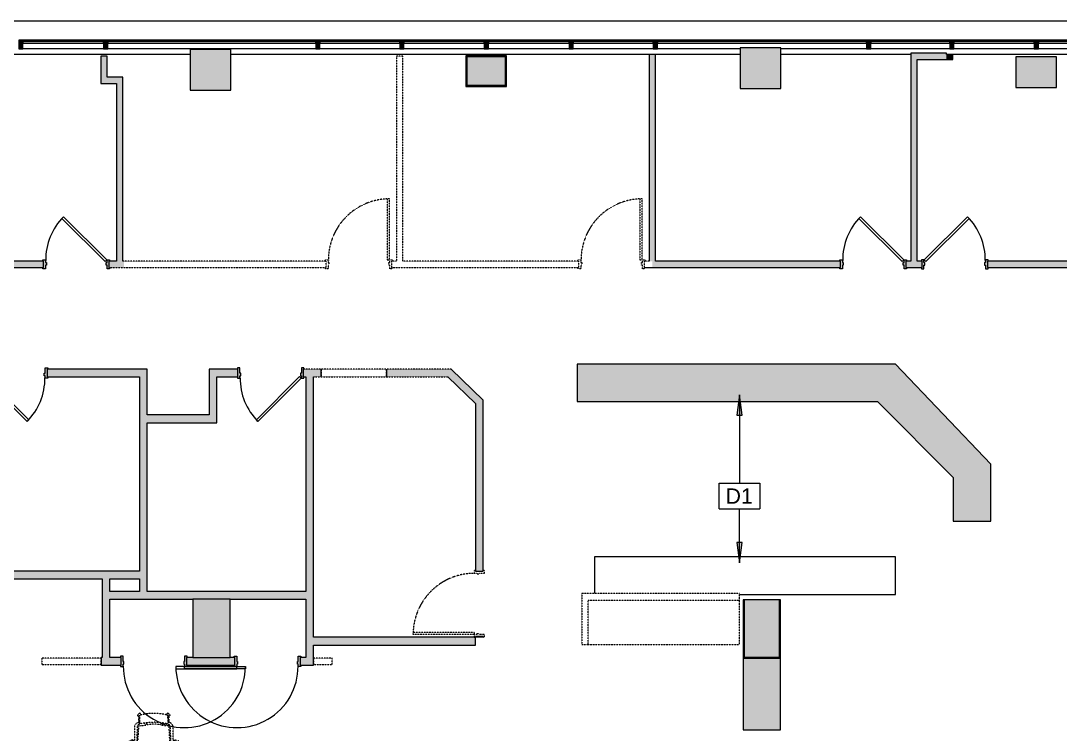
# Model space of a CAD drawing. Header units: inches. Extents: x 628 to 2949, y -226 to 2134.
# Drawn here: x 1841 to 2453, y 1714 to 2134 of the extents above; entities that cross this region are included whole.
import ezdxf

# ---------------------------------------------------------------- set-up
doc = ezdxf.new("R2010")
doc.units = ezdxf.units.IN
doc.header["$MEASUREMENT"] = 0
doc.linetypes.add('Demolished', pattern=[0.1875, 0.125, -0.0625])
for name, color, linetype, lineweight in [('A-ANNO-KEYN', 231, 'Continuous', 9), ('A-COLS', 52, 'Continuous', 13), ('A-DETL-GENF', 92, 'Continuous', 9), ('A-DETL-THIN', 151, 'Continuous', 9), ('A-DOOR', 31, 'Continuous', 13), ('A-GLAZ-CURT', 52, 'Continuous', 13), ('A-GLAZ-CWMG', 51, 'Continuous', 13), ('A-WALL', 113, 'Continuous', 13), ('A-WALL-PATT', 111, 'Continuous', 13), ('I-FURN', 30, 'Demolished', 9), ('I-FURN-PNLS', 30, 'Demolished', 9), ('I-FURN-PNLS-HDLN', 30, 'Demolished', 9), ('I-WALL', 2, 'Continuous', 13), ('Q-CASE', 31, 'Demolished', 9)]:
    doc.layers.add(name, color=color, linetype=linetype, lineweight=lineweight)
doc.styles.add('Arial', font='arial.ttf', dxfattribs={"height": 9})

# ---------------------------------------------------------------- blocks, each defined once
blk = doc.blocks.new('Door - Single - Solid Door-7732912-Level XX  DEMOLITION')
at = {"layer": 'A-DOOR'}
h = blk.add_hatch(color=10, dxfattribs=at)
h.paths.add_polyline_path([(22.12, 2.54), (22.12, 0.29), (21.62, 0.29), (21.62, -1.21), (22.12, -1.21), (22.12, -2.71), (23.62, -2.71), (23.62, -1.96), (23.24, -1.96), (23.24, 1.79), (23.62, 1.79), (23.62, 2.54), (23.24, 2.54)], flags=0)
h.paths.add_polyline_path([(-14.68, 2.54), (-15.63, 2.54), (-15.63, 1.79), (-15.26, 1.79), (-15.26, -1.96), (-15.63, -1.96), (-15.63, -2.71), (-14.13, -2.71), (-14.13, -1.21), (-13.63, -1.21), (-13.63, 0.29), (-14.13, 0.29), (-14.13, 2.54)], flags=0)
at = {"layer": 'A-DOOR', "color": 8, "lineweight": 20}
for p, q in [((-15.63, 2.54), (-14.13, 2.54)), ((-15.63, 1.79), (-15.63, 2.54)), ((-14.13, 2.54), (-14.13, 0.29)), ((-14.13, 0.29), (-13.63, 0.29)), ((-13.63, 0.29), (-13.63, -1.21)), ((21.62, 0.29), (22.12, 0.29)), ((21.62, -1.21), (21.62, 0.29)), ((22.12, 2.54), (23.62, 2.54)), ((22.12, 0.29), (22.12, 2.54)), ((23.62, 2.54), (23.62, 1.79)), ((-15.63, -2.71), (-15.63, -1.96)), ((-14.13, -2.71), (-15.63, -2.71)), ((-14.13, -1.21), (-14.13, -2.71)), ((-13.63, -1.21), (-14.13, -1.21)), ((-13.03, -1.74), (-14.01, -2.71)), ((-14.01, -2.71), (11.45, -28.17)), ((12.42, -27.2), (-13.03, -1.74)), ((22.12, -1.21), (21.62, -1.21)), ((22.12, -2.71), (22.12, -1.21)), ((23.62, -2.71), (22.12, -2.71)), ((23.62, -1.96), (23.62, -2.71)), ((11.45, -28.17), (12.42, -27.2))]:
    blk.add_line(p, q, dxfattribs=at)
at = {"layer": 'A-DOOR', "lineweight": 9}
blk.add_arc((-14.01, -2.71), 36, 315, 0.5, dxfattribs=at)
blk = doc.blocks.new('Door - Single - Solid Door-7162407-Level XX  DEMOLITION')
at = {"layer": 'A-DOOR', "color": 250, "linetype": 'Demolished', "lineweight": 20}
for p, q in [((-15.63, 2.54), (-14.13, 2.54)), ((-15.63, 1.79), (-15.63, 2.54)), ((-14.13, 2.54), (-14.13, 0.29)), ((-14.13, 0.29), (-13.63, 0.29)), ((-13.63, 0.29), (-13.63, -1.21)), ((21.62, 0.29), (22.12, 0.29)), ((21.62, -1.21), (21.62, 0.29)), ((22.12, 2.54), (23.62, 2.54)), ((22.12, 0.29), (22.12, 2.54)), ((23.62, 2.54), (23.62, 1.79)), ((-15.63, -2.71), (-15.63, -1.96)), ((-14.13, -2.71), (-15.63, -2.71)), ((-14.13, -1.21), (-14.13, -2.71)), ((-13.63, -1.21), (-14.13, -1.21)), ((-12.63, -2.71), (-14.01, -2.71)), ((-14.01, -2.71), (-14.01, -38.71)), ((-12.63, -38.71), (-12.63, -2.71)), ((22.12, -1.21), (21.62, -1.21)), ((22.12, -2.71), (22.12, -1.21)), ((23.62, -2.71), (22.12, -2.71)), ((23.62, -1.96), (23.62, -2.71)), ((-14.01, -38.71), (-12.63, -38.71))]:
    blk.add_line(p, q, dxfattribs=at)
at = {"layer": 'A-DOOR', "color": 7, "linetype": 'Demolished', "lineweight": 9}
blk.add_arc((-14.01, -2.71), 36, 270, 0.5, dxfattribs=at)
blk = doc.blocks.new('Door - Single - Solid Door-7732936-Level XX  DEMOLITION')
at = {"layer": 'A-DOOR'}
h = blk.add_hatch(color=10, dxfattribs=at)
h.paths.add_polyline_path([(23.62, -2.54), (23.62, -1.79), (23.24, -1.79), (23.24, 1.96), (23.62, 1.96), (23.62, 2.71), (22.12, 2.71), (22.12, 1.21), (21.62, 1.21), (21.62, -0.29), (22.12, -0.29), (22.12, -2.54), (23.24, -2.54)], flags=0)
h.paths.add_polyline_path([(-15.26, -2.54), (-14.13, -2.54), (-14.13, -0.29), (-13.63, -0.29), (-13.63, 1.21), (-14.13, 1.21), (-14.13, 2.71), (-15.63, 2.71), (-15.63, 1.96), (-15.26, 1.96), (-15.26, -1.79), (-15.63, -1.79), (-15.63, -2.54)], flags=0)
at = {"layer": 'A-DOOR', "color": 8, "lineweight": 20}
for p, q in [((-14.01, 2.71), (11.45, 28.17)), ((12.42, 27.2), (-13.03, 1.74)), ((11.45, 28.17), (12.42, 27.2)), ((-15.63, 2.71), (-15.63, 1.96)), ((-14.13, 2.71), (-15.63, 2.71)), ((-14.13, 1.21), (-14.13, 2.71)), ((-13.63, 1.21), (-14.13, 1.21)), ((-13.03, 1.74), (-14.01, 2.71)), ((-13.63, -0.29), (-13.63, 1.21)), ((22.12, 1.21), (21.62, 1.21)), ((21.62, 1.21), (21.62, -0.29)), ((23.62, 2.71), (22.12, 2.71)), ((22.12, 2.71), (22.12, 1.21)), ((23.62, 1.96), (23.62, 2.71)), ((-15.63, -1.79), (-15.63, -2.54)), ((-15.63, -2.54), (-14.13, -2.54)), ((-14.13, -2.54), (-14.13, -0.29)), ((-14.13, -0.29), (-13.63, -0.29)), ((21.62, -0.29), (22.12, -0.29)), ((22.12, -0.29), (22.12, -2.54)), ((22.12, -2.54), (23.62, -2.54)), ((23.62, -2.54), (23.62, -1.79))]:
    blk.add_line(p, q, dxfattribs=at)
at = {"layer": 'A-DOOR', "lineweight": 9}
blk.add_arc((-14.01, 2.71), 36, 359.5, 45, dxfattribs=at)
blk = doc.blocks.new('F - Reception Desk2_2 - Reception - Back-6915585-Level XX  DEMOLITION')
at = {"layer": 'I-FURN', "color": 7}
for p, q in [((-8.08, 60.82), (-9.7, 59.65)), ((-9.7, 59.65), (-8.88, 58.52)), ((-8.34, 59.52), (-8.42, 55.57)), ((-8.42, 55.57), (-8.34, 59.37)), ((-7.29, 59.74), (-8.08, 60.82)), ((8.08, 60.82), (7.29, 59.74)), ((9.7, 59.65), (8.08, 60.82)), ((8.42, 55.57), (8.34, 59.52)), ((8.34, 59.37), (8.42, 55.57)), ((8.88, 58.52), (9.7, 59.65)), ((-11.32, 53.06), (-11.32, 42.52)), ((-9.92, 42.64), (-9.57, 52.97)), ((-9.13, 53.92), (-8.07, 54.77)), ((-9.07, 51.2), (-9.07, 51.12)), ((-8.75, 54.22), (-8.88, 52.99)), ((-8.61, 54.81), (-8.23, 54.95)), ((-5.57, 54.82), (-4.79, 53.75)), ((-3.68, 53.91), (-4.47, 55.01)), ((4.47, 55.01), (3.68, 53.91)), ((4.79, 53.75), (5.57, 54.82)), ((8.07, 54.77), (9.13, 53.92)), ((8.23, 54.95), (8.61, 54.81)), ((8.88, 52.99), (8.75, 54.22)), ((9.07, 51.12), (9.07, 51.2)), ((9.57, 52.97), (9.92, 42.64)), ((11.32, 42.52), (11.32, 53.06)), ((-12.55, 44.97), (-14.69, 44.28)), ((-14.69, 44.28), (-14.08, 42.38)), ((-14.08, 42.38), (-11.94, 43.07)), ((-12.53, 43.66), (-12.69, 44.15)), ((-12.68, 44.14), (-12.52, 43.67)), ((-12.4, 44.51), (-12.55, 44.97)), ((-11.32, 44.85), (-12.4, 44.5)), ((-12.09, 43.55), (-11.32, 43.79)), ((-11.94, 43.07), (-12.09, 43.53)), ((-9.86, 44.27), (-9.38, 44.43)), ((-9.37, 45.48), (-9.83, 45.33)), ((9.83, 45.33), (9.37, 45.48)), ((9.38, 44.43), (9.86, 44.27)), ((12.4, 44.5), (11.32, 44.85)), ((11.32, 43.79), (12.09, 43.55)), ((12.09, 43.53), (11.94, 43.07)), ((11.94, 43.07), (14.08, 42.38)), ((12.55, 44.97), (12.4, 44.51)), ((12.52, 43.67), (12.68, 44.14)), ((12.69, 44.15), (12.53, 43.66)), ((14.69, 44.28), (12.55, 44.97)), ((14.08, 42.38), (14.69, 44.28)), ((-11.32, 42.52), (-11.3, 41.68)), ((-9.92, 41.64), (-9.92, 42.64)), ((-0.5, 38.09), (-0.5, 35.13)), ((0.5, 35.13), (0.5, 38.09)), ((9.92, 42.64), (9.92, 41.64)), ((11.3, 41.68), (11.32, 42.52)), ((-0.52, 35.13), (-1, 35.13)), ((-1, 35.13), (-1, 32.88)), ((-1, 32.88), (1, 32.88)), ((0.26, 34.74), (-0.26, 34.74)), ((-0.25, 34.75), (0.25, 34.75)), ((1, 35.13), (0.52, 35.13)), ((1, 32.88), (1, 35.13)), ((36, 10), (-36, 10)), ((-36, 10), (-36, -2)), ((36, -2), (36, 10)), ((-36, -2), (36, -2))]:
    blk.add_line(p, q, dxfattribs=at)
for centre, radius, start, end in [((-4.71, 46.85), 9.61, 116.00359, 121.95219), ((-5.2, 55.86), 3.74, 175.98565, 189.90642), ((-36.06, 58.03), 27.2, 355.98565, 2.51182), ((0, 27.27), 33.17, 104.57657, 105.55224), ((-8.28, 55.33), 0.613, 189.90642, 237.45732), ((-7.37, 55.55), 1.05, 178.82139, 214.79985), ((-7.37, 55.55), 1.05, 178.82139, 264.04463), ((0, 27.71), 32.89, 75.30746, 104.69597), ((0, 21.51), 33.83, 77.22846, 102.77154), ((7.37, 55.55), 1.05, 275.95537, 1.17861), ((7.37, 55.55), 1.05, 325.20015, 1.17861), ((0, 27.27), 33.17, 74.44776, 75.42343), ((8.28, 55.33), 0.613, 302.54268, 350.09358), ((36.06, 58.03), 27.2, 177.48818, 184.01435), ((5.2, 55.86), 3.74, 350.09358, 4.01435), ((4.71, 46.85), 9.61, 58.04781, 63.99641), ((-7.87, 51.92), 3.63, 121.95219, 161.82107), ((-8.18, 52.9), 1.39, 132.89216, 177.19873), ((144.06, 40.68), 153.52, 175.47868, 180.52505), ((-8.24, 52.59), 0.763, 84.23375, 165.76625), ((-11.32, 96.08), 42.84, 274.23006, 280.02334), ((0, 32.03), 22.19, 79.97666, 100.02334), ((11.32, 96.08), 42.84, 259.97666, 265.76994), ((8.24, 52.59), 0.763, 14.23375, 95.76625), ((-144.06, 40.68), 153.52, 359.47495, 4.52132), ((8.18, 52.9), 1.39, 2.80127, 47.10784), ((7.87, 51.92), 3.63, 18.17893, 58.04781), ((-12.28, 44.12), 0.407, 107.16515, 176.83485), ((-12.27, 44.11), 0.406, 108, 175.38014), ((-12.27, 44.11), 0.406, 121.47603, 161.90411), ((-12.22, 43.91), 0.407, 219.16515, 288.83485), ((-12.22, 43.93), 0.406, 220.61986, 274.52397), ((-12.22, 43.93), 0.406, 220.61986, 288), ((12.22, 43.93), 0.406, 252, 319.38014), ((12.22, 43.91), 0.407, 251.16515, 320.83485), ((12.22, 43.93), 0.406, 265.47603, 305.90411), ((12.28, 44.12), 0.407, 3.16515, 72.83485), ((12.27, 44.11), 0.406, 4.61986, 72), ((12.27, 44.11), 0.406, 4.61986, 45.04795), ((-10.58, 42.32), 0.956, 221.89014, 314.10986), ((-8.21, 39.72), 1.31, 200.04325, 249.95675), ((0, 123.01), 84.96, 264.14745, 275.85255), ((8.21, 39.72), 1.31, 290.04325, 339.95675), ((10.58, 42.32), 0.956, 225.89014, 318.10986), ((-0.11, 35.12), 0.407, 179.16515, 248.83485), ((-0.09, 35.13), 0.406, 180, 247.38014), ((-0.09, 35.13), 0.406, 193.47603, 233.90411), ((0.09, 35.13), 0.406, 292.61986, 360), ((0.11, 35.12), 0.407, 291.16515, 0.83485), ((0.09, 35.13), 0.406, 306.09589, 346.52397)]:
    blk.add_arc(centre, radius, start, end, dxfattribs=at)
at = {"layer": 'I-FURN-PNLS', "color": 7}
for p, q in [((60, 30), (-60, 30)), ((-57, 0), (-57, 30)), ((57, 0), (57, 30)), ((60, 0), (60, 30)), ((57, 15.5), (-57, 15.5)), ((-57, 14.5), (57, 14.5)), ((36, 10), (-36, 10)), ((-36, 10), (-36, -2)), ((36, -2), (36, 10)), ((-60, 1.87), (-60, 0)), ((-60, 0), (-36, 0)), ((-36, -2), (36, -2)), ((36, 0), (60, 0))]:
    blk.add_line(p, q, dxfattribs=at)
at = {"layer": 'I-FURN-PNLS-HDLN', "color": 7}
blk.add_line((-36, 0), (36, 0), dxfattribs=at)
blk = doc.blocks.new('Door - Single - Solid Door-7669184-Level XX  DEMOLITION')
at = {"layer": 'A-DOOR'}
h = blk.add_hatch(color=10, dxfattribs=at)
h.paths.add_polyline_path([(-14.13, -3.15), (-14.13, -1.65), (-13.63, -1.65), (-13.63, -0.15), (-14.13, -0.15), (-14.13, 2.97), (-15.63, 2.97), (-15.63, 2.22), (-15.26, 2.22), (-15.26, -2.4), (-15.63, -2.4), (-15.63, -3.15), (-15.26, -3.15)], flags=0)
h.paths.add_polyline_path([(23.24, -3.15), (23.62, -3.15), (23.62, -2.4), (23.24, -2.4), (23.24, 2.22), (23.62, 2.22), (23.6, 2.97), (22.12, 2.97), (22.12, -0.15), (21.62, -0.15), (21.62, -1.65), (22.12, -1.65), (22.12, -3.15), (22.72, -3.15)], flags=0)
at = {"layer": 'A-DOOR', "color": 8, "lineweight": 20}
for p, q in [((-15.63, 2.97), (-14.13, 2.97)), ((-15.63, 2.22), (-15.63, 2.97)), ((-14.13, 2.97), (-14.13, -0.15)), ((22.12, 2.97), (23.62, 2.97)), ((22.12, -0.15), (22.12, 2.97)), ((23.62, 2.97), (23.62, 2.22)), ((-50.01, -3.15), (-50.01, -4.53)), ((-14.01, -3.15), (-50.01, -3.15)), ((-50.01, -4.53), (-14.01, -4.53)), ((-15.63, -3.15), (-15.63, -2.4)), ((-14.13, -0.15), (-13.63, -0.15)), ((-14.13, -1.65), (-14.13, -3.15)), ((-13.63, -1.65), (-14.13, -1.65)), ((-14.01, -4.53), (-14.01, -3.15)), ((-13.63, -0.15), (-13.63, -1.65)), ((21.62, -0.15), (22.12, -0.15)), ((21.62, -1.65), (21.62, -0.15)), ((22.12, -1.65), (21.62, -1.65)), ((22.12, -3.15), (22.12, -1.65)), ((23.62, -3.15), (22.12, -3.15)), ((23.62, -2.4), (23.62, -3.15))]:
    blk.add_line(p, q, dxfattribs=at)
at = {"layer": 'A-DOOR', "lineweight": 9}
blk.add_arc((-14.01, -3.15), 36, 180, 0.5, dxfattribs=at)
blk = doc.blocks.new('Door - Single - Solid Door-7669203-Level XX  DEMOLITION')
at = {"layer": 'A-DOOR'}
h = blk.add_hatch(color=10, dxfattribs=at)
h.paths.add_polyline_path([(-14.13, 3.15), (-15.63, 3.15), (-15.63, 2.4), (-15.26, 2.4), (-15.26, -2.22), (-15.63, -2.22), (-15.63, -2.97), (-14.13, -2.97), (-14.13, 0.15), (-13.63, 0.15), (-13.63, 1.65), (-14.13, 1.65), (-14.13, 2.97)], flags=0)
h.paths.add_polyline_path([(22.12, 3.15), (22.12, 1.65), (21.62, 1.65), (21.62, 0.15), (22.12, 0.15), (22.12, -2.97), (23.62, -2.97), (23.62, -2.22), (23.24, -2.22), (23.24, 2.4), (23.62, 2.4), (23.62, 3.15), (23.24, 3.15)], flags=0)
at = {"layer": 'A-DOOR', "color": 8, "lineweight": 20}
for p, q in [((-50.01, 4.53), (-14.01, 4.53)), ((-50.01, 3.15), (-50.01, 4.53)), ((-14.01, 3.15), (-50.01, 3.15)), ((-15.63, 3.15), (-15.63, 2.4)), ((-14.13, 1.65), (-14.13, 3.15)), ((-13.63, 1.65), (-14.13, 1.65)), ((-14.13, -2.97), (-14.13, 0.15)), ((-14.13, 0.15), (-13.63, 0.15)), ((-14.01, 4.53), (-14.01, 3.15)), ((-13.63, 0.15), (-13.63, 1.65)), ((22.12, 1.65), (21.62, 1.65)), ((21.62, 1.65), (21.62, 0.15)), ((21.62, 0.15), (22.12, 0.15)), ((23.62, 3.15), (22.12, 3.15)), ((22.12, 3.15), (22.12, 1.65)), ((22.12, 0.15), (22.12, -2.97)), ((23.62, 2.4), (23.62, 3.15)), ((-15.63, -2.22), (-15.63, -2.97)), ((-15.63, -2.97), (-14.13, -2.97)), ((22.12, -2.97), (23.62, -2.97)), ((23.62, -2.97), (23.62, -2.22))]:
    blk.add_line(p, q, dxfattribs=at)
at = {"layer": 'A-DOOR', "lineweight": 9}
blk.add_arc((-14.01, 3.15), 36, 359.5, 180, dxfattribs=at)
blk = doc.blocks.new('Casework 2 - Casework 1-7096249-Level XX  DEMOLITION')
at = {"layer": 'Q-CASE', "color": 7}
for p, q in [((1682.63, 1669.04), (1682.63, 1695.29)), ((1593.59, 1669.04), (1682.63, 1669.04))]:
    blk.add_line(p, q, dxfattribs=at)
blk = doc.blocks.new('Rectangular Column - 18_ x 24_-7140225-Level XX  DEMOLITION')
at = {"layer": 'A-COLS', "lineweight": 9}
blk.add_hatch(color=7, dxfattribs=at).paths.add_polyline_path([(6.87, 9), (-12, 9), (-12, -9), (12, -9), (12, 9)], flags=0)
at = {"layer": 'A-COLS', "color": 8, "lineweight": 20}
for p, q in [((12, 9), (-12, 9)), ((-12, 9), (-12, -9)), ((12, -9), (12, 9)), ((-12, -9), (12, -9))]:
    blk.add_line(p, q, dxfattribs=at)
blk = doc.blocks.new('System Panel - Glazed-7148733-Level XX  DEMOLITION')
at = {"layer": 'A-GLAZ-CURT', "lineweight": 9}
blk.add_hatch(color=7, dxfattribs=at).paths.add_polyline_path([(23.75, 0.75), (23.75, 1.75), (-23.75, 1.75), (-23.75, 0.75)], flags=0)
at = {"layer": 'A-GLAZ-CURT', "color": 8, "lineweight": 20}
for p, q in [((23.75, 1.75), (-23.75, 1.75)), ((-23.75, 1.75), (-23.75, 0.75)), ((-23.75, 0.75), (23.75, 0.75)), ((23.75, 0.75), (23.75, 1.75))]:
    blk.add_line(p, q, dxfattribs=at)
blk = doc.blocks.new('System Panel - Glazed-7148734-Level XX  DEMOLITION')
at = {"layer": 'A-GLAZ-CURT', "lineweight": 9}
blk.add_hatch(color=7, dxfattribs=at).paths.add_polyline_path([(11.22, 0.75), (61.25, 0.75), (61.25, 1.75), (-61.25, 1.75), (-61.25, 0.75), (3.59, 0.75)], flags=0)
at = {"layer": 'A-GLAZ-CURT', "color": 8, "lineweight": 20}
for p, q in [((61.25, 1.75), (-61.25, 1.75)), ((-61.25, 1.75), (-61.25, 0.75)), ((-61.25, 0.75), (61.25, 0.75)), ((61.25, 0.75), (61.25, 1.75))]:
    blk.add_line(p, q, dxfattribs=at)
blk = doc.blocks.new('System Panel - Glazed-7148729-Level XX  DEMOLITION')
at = {"layer": 'A-GLAZ-CURT', "lineweight": 9}
blk.add_hatch(color=7, dxfattribs=at).paths.add_polyline_path([(23.5, 0.75), (23.5, 1.75), (-23.5, 1.75), (-23.5, 0.75)], flags=0)
at = {"layer": 'A-GLAZ-CURT', "color": 8, "lineweight": 20}
for p, q in [((23.5, 1.75), (-23.5, 1.75)), ((-23.5, 1.75), (-23.5, 0.75)), ((-23.5, 0.75), (23.5, 0.75)), ((23.5, 0.75), (23.5, 1.75))]:
    blk.add_line(p, q, dxfattribs=at)
blk = doc.blocks.new('System Panel - Glazed-7148728-Level XX  DEMOLITION')
at = {"layer": 'A-GLAZ-CURT', "lineweight": 9}
blk.add_hatch(color=7, dxfattribs=at).paths.add_polyline_path([(23.625, 0.75), (23.625, 1.75), (-23.625, 1.75), (-23.625, 0.75)], flags=0)
at = {"layer": 'A-GLAZ-CURT', "color": 8, "lineweight": 20}
for p, q in [((23.625, 1.75), (-23.625, 1.75)), ((-23.625, 1.75), (-23.625, 0.75)), ((-23.625, 0.75), (23.625, 0.75)), ((23.625, 0.75), (23.625, 1.75))]:
    blk.add_line(p, q, dxfattribs=at)
blk = doc.blocks.new('System Panel - Glazed-7148730-Level XX  DEMOLITION')
at = {"layer": 'A-GLAZ-CURT', "lineweight": 9}
blk.add_hatch(color=7, dxfattribs=at).paths.add_polyline_path([(61.62, 0.75), (61.62, 1.75), (-61.62, 1.75), (-61.62, 0.75), (11.09, 0.75)], flags=0)
at = {"layer": 'A-GLAZ-CURT', "color": 8, "lineweight": 20}
for p, q in [((61.62, 1.75), (-61.62, 1.75)), ((-61.62, 1.75), (-61.62, 0.75)), ((-61.62, 0.75), (61.62, 0.75)), ((61.62, 0.75), (61.62, 1.75))]:
    blk.add_line(p, q, dxfattribs=at)
blk = doc.blocks.new('System Panel - Glazed-7148735-Level XX  DEMOLITION')
at = {"layer": 'A-GLAZ-CURT', "lineweight": 9}
blk.add_hatch(color=7, dxfattribs=at).paths.add_polyline_path([(-23.25, 0.75), (23.25, 0.75), (23.25, 1.75), (-23.25, 1.75)], flags=0)
at = {"layer": 'A-GLAZ-CURT', "color": 8, "lineweight": 20}
for p, q in [((23.25, 1.75), (-23.25, 1.75)), ((-23.25, 1.75), (-23.25, 0.75)), ((-23.25, 0.75), (23.25, 0.75)), ((23.25, 0.75), (23.25, 1.75))]:
    blk.add_line(p, q, dxfattribs=at)
blk = doc.blocks.new('Rectangular Mullion - 2_5_ x 5_ rectangular-7148713-Level XX  DEMOLITION')
at = {"layer": 'A-GLAZ-CWMG', "lineweight": 9}
blk.add_hatch(color=7, dxfattribs=at).paths.add_polyline_path([(-1.25, 2.5), (1.25, 2.5), (1.25, -2.5), (-1.25, -2.5), (-1.25, -0.75)], flags=0)
at = {"layer": 'A-GLAZ-CWMG', "color": 8, "lineweight": 20}
for p, q in [((-1.25, 2.5), (1.25, 2.5)), ((-1.25, -2.5), (-1.25, 2.5)), ((1.25, 2.5), (1.25, -2.5)), ((1.25, -2.5), (-1.25, -2.5))]:
    blk.add_line(p, q, dxfattribs=at)
blk = doc.blocks.new('Rectangular Mullion - 2_5_ x 5_ rectangular-7148718-Level XX  DEMOLITION')
at = {"layer": 'A-GLAZ-CWMG', "lineweight": 9}
for p, q in [((1179.55, 2122.36), (1132.05, 2122.36)), ((1179.55, 2117.36), (1132.05, 2117.36))]:
    blk.add_line(p, q, dxfattribs=at)
blk = doc.blocks.new('Rectangular Mullion - 2_5_ x 5_ rectangular-7148719-Level XX  DEMOLITION')
at = {"layer": 'A-GLAZ-CWMG', "lineweight": 9}
for p, q in [((1628.8, 2122.36), (1506.3, 2122.36)), ((1628.8, 2117.36), (1506.3, 2117.36))]:
    blk.add_line(p, q, dxfattribs=at)
blk = doc.blocks.new('Rectangular Mullion - 2_5_ x 5_ rectangular-7148714-Level XX  DEMOLITION')
at = {"layer": 'A-GLAZ-CWMG', "lineweight": 9}
for p, q in [((1453.8, 2122.36), (1406.8, 2122.36)), ((1453.8, 2117.36), (1406.8, 2117.36))]:
    blk.add_line(p, q, dxfattribs=at)
blk = doc.blocks.new('Rectangular Mullion - 2_5_ x 5_ rectangular-7148712-Level XX  DEMOLITION')
at = {"layer": 'A-GLAZ-CWMG', "lineweight": 9}
for p, q in [((1728.05, 2122.36), (1680.8, 2122.36)), ((1728.05, 2117.36), (1680.8, 2117.36))]:
    blk.add_line(p, q, dxfattribs=at)
blk = doc.blocks.new('Rectangular Mullion - 2_5_ x 5_ rectangular-7148715-Level XX  DEMOLITION')
at = {"layer": 'A-GLAZ-CWMG', "lineweight": 9}
for p, q in [((1953.3, 2122.36), (1830.05, 2122.36)), ((1878.77, 2117.36), (1830.05, 2117.36)), ((1953.3, 2117.36), (1902.77, 2117.36))]:
    blk.add_line(p, q, dxfattribs=at)
blk = doc.blocks.new('Rectangular Mullion - 2_5_ x 5_ rectangular-7148720-Level XX  DEMOLITION')
at = {"layer": 'A-GLAZ-CWMG', "lineweight": 9}
for p, q in [((2002.3, 2122.36), (1955.8, 2122.36)), ((2002.3, 2117.36), (1955.8, 2117.36))]:
    blk.add_line(p, q, dxfattribs=at)
blk = doc.blocks.new('Door - Single - Solid Door-7732918-Level XX  DEMOLITION')
at = {"layer": 'A-DOOR'}
h = blk.add_hatch(color=10, dxfattribs=at)
h.paths.add_polyline_path([(-15.63, -3.15), (-14.13, -3.15), (-14.13, -1.65), (-13.63, -1.65), (-13.63, -0.15), (-14.13, -0.15), (-14.13, 2.97), (-15.63, 2.97), (-15.63, 2.22), (-15.26, 2.22), (-15.26, -2.4), (-15.63, -2.4)], flags=0)
h.paths.add_polyline_path([(22.12, -3.15), (23.62, -3.15), (23.62, -2.4), (23.24, -2.4), (23.24, 2.22), (23.62, 2.22), (23.6, 2.97), (22.12, 2.97), (22.12, -0.15), (21.62, -0.15), (21.62, -1.65), (22.12, -1.65), (22.12, -2.4)], flags=0)
at = {"layer": 'A-DOOR', "color": 8, "lineweight": 20}
for p, q in [((-15.63, 2.97), (-14.13, 2.97)), ((-15.63, 2.22), (-15.63, 2.97)), ((-14.13, 2.97), (-14.13, -0.15)), ((22.12, 2.97), (23.62, 2.97)), ((22.12, -0.15), (22.12, 2.97)), ((23.62, 2.97), (23.62, 2.22)), ((-15.63, -3.15), (-15.63, -2.4)), ((-14.13, -3.15), (-15.63, -3.15)), ((-14.13, -0.15), (-13.63, -0.15)), ((-14.13, -1.65), (-14.13, -3.15)), ((-13.63, -1.65), (-14.13, -1.65)), ((-13.03, -2.18), (-14.01, -3.15)), ((-14.01, -3.15), (11.45, -28.61)), ((-13.63, -0.15), (-13.63, -1.65)), ((12.42, -27.63), (-13.03, -2.18)), ((21.62, -0.15), (22.12, -0.15)), ((21.62, -1.65), (21.62, -0.15)), ((22.12, -1.65), (21.62, -1.65)), ((22.12, -3.15), (22.12, -1.65)), ((23.62, -3.15), (22.12, -3.15)), ((23.62, -2.4), (23.62, -3.15)), ((11.45, -28.61), (12.42, -27.63))]:
    blk.add_line(p, q, dxfattribs=at)
at = {"layer": 'A-DOOR', "lineweight": 9}
blk.add_arc((-14.01, -3.15), 36, 315, 0.5, dxfattribs=at)
blk = doc.blocks.new('Door - Single - Solid Door-7732915-Level XX  DEMOLITION')
at = {"layer": 'A-DOOR'}
h = blk.add_hatch(color=10, dxfattribs=at)
h.paths.add_polyline_path([(-15.63, 3.15), (-15.63, 2.4), (-15.26, 2.4), (-15.26, -2.22), (-15.63, -2.22), (-15.63, -2.97), (-14.13, -2.97), (-14.13, 0.15), (-13.63, 0.15), (-13.63, 1.65), (-14.13, 1.65), (-14.13, 3.15), (-15.26, 3.15)], flags=0)
h.paths.add_polyline_path([(23.24, 3.15), (22.12, 3.15), (22.12, 1.65), (21.62, 1.65), (21.62, 0.15), (22.12, 0.15), (22.12, -2.97), (23.62, -2.97), (23.62, -2.22), (23.24, -2.22), (23.24, 2.4), (23.62, 2.4), (23.62, 3.15)], flags=0)
at = {"layer": 'A-DOOR', "color": 8, "lineweight": 20}
for p, q in [((-14.01, 3.15), (11.45, 28.61)), ((12.42, 27.63), (-13.03, 2.18)), ((11.45, 28.61), (12.42, 27.63)), ((-15.63, 3.15), (-15.63, 2.4)), ((-14.13, 3.15), (-15.63, 3.15)), ((-14.13, 1.65), (-14.13, 3.15)), ((-13.63, 1.65), (-14.13, 1.65)), ((-14.13, -2.97), (-14.13, 0.15)), ((-14.13, 0.15), (-13.63, 0.15)), ((-13.03, 2.18), (-14.01, 3.15)), ((-13.63, 0.15), (-13.63, 1.65)), ((22.12, 1.65), (21.62, 1.65)), ((21.62, 1.65), (21.62, 0.15)), ((21.62, 0.15), (22.12, 0.15)), ((23.62, 3.15), (22.12, 3.15)), ((22.12, 3.15), (22.12, 1.65)), ((22.12, 0.15), (22.12, -2.97)), ((23.62, 2.4), (23.62, 3.15)), ((-15.63, -2.22), (-15.63, -2.97)), ((-15.63, -2.97), (-14.13, -2.97)), ((22.12, -2.97), (23.62, -2.97)), ((23.62, -2.97), (23.62, -2.22))]:
    blk.add_line(p, q, dxfattribs=at)
at = {"layer": 'A-DOOR', "lineweight": 9}
blk.add_arc((-14.01, 3.15), 36, 359.5, 45, dxfattribs=at)
blk = doc.blocks.new('Door - Single - Solid Door-V6-Level XX  DEMOLITION')
at = {"layer": 'A-DOOR', "color": 250, "linetype": 'Demolished', "lineweight": 20}
for p, q in [((-14.01, 39.15), (-12.63, 39.15)), ((-14.01, 3.15), (-14.01, 39.15)), ((-12.63, 39.15), (-12.63, 3.15)), ((-15.63, 3.15), (-15.63, 2.4)), ((-14.13, 3.15), (-15.63, 3.15)), ((-14.13, 1.65), (-14.13, 3.15)), ((-13.63, 1.65), (-14.13, 1.65)), ((-14.13, -2.97), (-14.13, 0.15)), ((-14.13, 0.15), (-13.63, 0.15)), ((-12.63, 3.15), (-14.01, 3.15)), ((-13.63, 0.15), (-13.63, 1.65)), ((22.12, 1.65), (21.62, 1.65)), ((21.62, 1.65), (21.62, 0.15)), ((21.62, 0.15), (22.12, 0.15)), ((23.62, 3.15), (22.12, 3.15)), ((22.12, 3.15), (22.12, 1.65)), ((22.12, 0.15), (22.12, -2.97)), ((23.62, 2.4), (23.62, 3.15)), ((-15.63, -2.22), (-15.63, -2.97)), ((-15.63, -2.97), (-14.13, -2.97)), ((22.12, -2.97), (23.62, -2.97)), ((23.62, -2.97), (23.62, -2.22))]:
    blk.add_line(p, q, dxfattribs=at)
at = {"layer": 'A-DOOR', "color": 7, "linetype": 'Demolished', "lineweight": 9}
blk.add_arc((-14.01, 3.15), 36, 359.5, 90, dxfattribs=at)
blk = doc.blocks.new('Casework 6 - Casework 1-7590058-Level XX  DEMOLITION')
at = {"layer": 'Q-CASE', "linetype": 'Continuous'}
for p, q in [((1483.52, 1691.07), (1483.52, 1669.48)), ((1660.94, 1691.07), (1483.52, 1691.07)), ((1660.94, 1669.04), (1660.94, 1691.07)), ((1568.92, 1669.04), (1660.94, 1669.04))]:
    blk.add_line(p, q, dxfattribs=at)
blk = doc.blocks.new('Keynote Tag - Keynote Number - Boxed-135510-Level XX  DEMOLITION')
at = {"layer": 'A-ANNO-KEYN'}
for p, q in [((-0.125, -0.0792), (-0.125, 0.0781)), ((-0.125, 0.0781), (0.125, 0.0781)), ((0.125, 0.0781), (0.125, -0.0792)), ((-0.125, -0.0792), (0.125, -0.0792))]:
    blk.add_line(p, q, dxfattribs=at)

msp = doc.modelspace()

# ---------------------------------------------------------------- hatches: boundary and pattern name
at = {"layer": 'A-ANNO-KEYN'}
for points in [[(2264.38, 1913.6), (2262.8, 1901.6), (2265.96, 1901.6)], [(2264.38, 1814.61), (2265.96, 1826.61), (2262.8, 1826.61)]]:
    msp.add_hatch(color=256, dxfattribs=at).paths.add_polyline_path(points, flags=0)
at = {"layer": 'A-COLS'}
msp.add_hatch(color=250, dxfattribs=at).paths.add_polyline_path([(2288.46, 1716.17), (2288.46, 1758.17), (2266.46, 1758.17), (2266.46, 1716.17)], flags=0)
at = {"layer": 'A-DETL-GENF'}
msp.add_hatch(color=7, dxfattribs=at).paths.add_polyline_path([(2412.29, 1839.13), (2412.29, 1872.73), (2356.26, 1931.67), (2168.72, 1931.67), (2168.72, 1909.64), (2345.55, 1909.64), (2390.26, 1864.92), (2390.26, 1839.13)], flags=0)
at = {"layer": 'A-WALL'}
for points in [[(1964.64, 2092.92), (1964.64, 2116.92), (1940.64, 2116.92), (1940.64, 2092.92)], [(2126.49, 2095.87), (2126.49, 2112.62), (2103.74, 2112.62), (2103.74, 2095.87)], [(2264.64, 2093.92), (2288.64, 2093.92), (2288.64, 2117.92), (2264.64, 2117.92), (2264.64, 2112.39)], [(1942.35, 1758.85), (1964.35, 1758.85), (1964.35, 1793.08), (1942.35, 1793.08)], [(2287.83, 1759.05), (2287.83, 1792.68), (2267.08, 1792.68), (2267.08, 1759.05)]]:
    msp.add_hatch(color=250, dxfattribs=at).paths.add_polyline_path(points, flags=0)
at = {"layer": 'A-WALL-PATT', "lineweight": 9}
for points in [[(1891.73, 2096.86), (1891.73, 2112.92), (1887.98, 2112.92), (1887.98, 2096.86)], [(2212.99, 1992.24), (2214.87, 1992.24), (2214.87, 2113.98), (2211.12, 2113.98), (2211.12, 1992.24)], [(2365.24, 2111.04), (2386.24, 2111.04), (2386.24, 2114.79), (2365.24, 2114.79), (2365.24, 2113.98)], [(2386.24, 2111.04), (2389.99, 2111.04), (2389.99, 2113.98), (2386.24, 2113.98)], [(2368.99, 1992.24), (2368.99, 2111.04), (2365.24, 2111.04), (2365.24, 1992.24)], [(1891.73, 2096.86), (1900.98, 2096.86), (1900.98, 2100.61), (1891.73, 2100.61)], [(1900.98, 1992.24), (1900.98, 2096.86), (1897.23, 2096.86), (1897.23, 1992.24)], [(1915.43, 1797.7), (1915.43, 1924.05), (1910.81, 1924.05), (1910.81, 1797.7)], [(1956.43, 1901.67), (1956.43, 1928.67), (1951.81, 1928.67), (1951.81, 1901.67)], [(2013.4, 1758.42), (2013.4, 1924.05), (2008.78, 1924.05), (2008.78, 1758.85), (2013.27, 1758.85), (2013.27, 1758.42)], [(2113.4, 1903.94), (2113.4, 1910.37), (2094.45, 1928.67), (2087.79, 1928.67), (2108.78, 1908.41)], [(1956.43, 1897.05), (1956.43, 1901.67), (1915.43, 1901.67), (1915.43, 1897.05)], [(1888.78, 1805.08), (1910.81, 1805.08), (1910.81, 1809.7), (1712.84, 1809.7), (1712.84, 1805.08), (1844.71, 1805.08)], [(1893.4, 1758.85), (1893.4, 1805.08), (1888.78, 1805.08), (1888.78, 1758.85)], [(2008.78, 1793.08), (2008.78, 1797.7), (1893.4, 1797.7), (1893.4, 1793.08), (1964.35, 1793.08)], [(2040.56, 1766.08), (2108.78, 1766.08), (2108.78, 1770.7), (2013.4, 1770.7), (2013.4, 1766.08)]]:
    msp.add_hatch(color=7, dxfattribs=at).paths.add_polyline_path(points, flags=0)
at = {"layer": 'A-WALL-PATT'}
h = msp.add_hatch(color=250, dxfattribs=at)
h.paths.add_polyline_path([(2103.12, 2095.24), (2127.12, 2095.24), (2127.12, 2113.24), (2103.12, 2113.24), (2103.12, 2095.87)], flags=0)
h.paths.add_polyline_path([(2126.49, 2095.87), (2103.74, 2095.87), (2103.74, 2112.62), (2126.49, 2112.62), (2126.49, 2105.52)], flags=0)
at = {"layer": 'A-WALL-PATT', "lineweight": 9}
h = msp.add_hatch(color=7, dxfattribs=at)
h.paths.add_polyline_path([(1900.98, 1988.49), (1901.64, 1988.49), (1901.64, 1992.24), (1892.85, 1992.24), (1892.85, 1988.49), (1897.23, 1988.49)], flags=0)
h.paths.add_polyline_path([(1779.98, 1988.49), (1854.35, 1988.49), (1854.35, 1992.24), (1777.1, 1992.24), (1777.1, 1988.49)], flags=0)
h.paths.add_polyline_path([(1648.87, 1988.49), (1738.6, 1988.49), (1738.6, 1992.24), (1620.52, 1992.24), (1620.52, 1988.49)], flags=0)
h = msp.add_hatch(color=7, dxfattribs=at)
h.paths.add_polyline_path([(2410.37, 1988.49), (2472.64, 1988.49), (2472.64, 1992.24), (2410.37, 1992.24)], flags=0)
h.paths.add_polyline_path([(2368.99, 1988.49), (2371.87, 1988.49), (2371.87, 1992.24), (2362.37, 1992.24), (2362.37, 1988.49), (2365.24, 1988.49)], flags=0)
h.paths.add_polyline_path([(2214.87, 1988.49), (2323.87, 1988.49), (2323.87, 1992.24), (2212.99, 1992.24), (2212.99, 1988.49)], flags=0)
h = msp.add_hatch(color=7, dxfattribs=at)
h.paths.add_polyline_path([(1856.4, 1924.05), (1915.43, 1924.05), (1915.43, 1928.67), (1856.4, 1928.67), (1856.4, 1926)], flags=0)
h.paths.add_polyline_path([(1808.4, 1924.05), (1817.9, 1924.05), (1817.9, 1928.67), (1808.4, 1928.67), (1808.4, 1926)], flags=0)
h.paths.add_polyline_path([(1731.08, 1924.05), (1769.9, 1924.05), (1769.9, 1928.67), (1735.7, 1928.67), (1733.03, 1926)], flags=0)
h = msp.add_hatch(color=7, dxfattribs=at)
h.paths.add_polyline_path([(2092.58, 1924.05), (2087.79, 1928.67), (2056.34, 1928.67), (2056.34, 1924.05)], flags=0)
h.paths.add_polyline_path([(2013.4, 1924.05), (2017.84, 1924.05), (2017.84, 1928.67), (2007.37, 1928.67), (2007.37, 1924.05), (2008.78, 1924.05)], flags=0)
h.paths.add_polyline_path([(1956.43, 1924.05), (1968.87, 1924.05), (1968.87, 1928.67), (1956.43, 1928.67), (1956.43, 1926)], flags=0)
h = msp.add_hatch(color=7, dxfattribs=at)
h.paths.add_polyline_path([(2108.78, 1770.7), (2113.4, 1770.7), (2113.4, 1771.14), (2108.78, 1771.14)], flags=0)
h.paths.add_polyline_path([(2108.78, 1809.64), (2113.4, 1809.64), (2113.4, 1903.94), (2108.78, 1908.41)], flags=0)
at = {"layer": 'A-WALL-PATT'}
msp.add_hatch(color=250, dxfattribs=at).paths.add_polyline_path([(2287.83, 1758.43), (2288.46, 1758.43), (2288.46, 1792.68), (2287.83, 1792.68), (2287.83, 1759.05), (2267.08, 1759.05), (2267.08, 1792.68), (2266.46, 1792.68), (2266.46, 1758.43), (2267.09, 1758.43)], flags=0)
at = {"layer": 'A-WALL-PATT', "lineweight": 9}
h = msp.add_hatch(color=7, dxfattribs=at)
h.paths.add_polyline_path([(1900.02, 1754.23), (1900.02, 1758.85), (1888.27, 1758.85), (1888.27, 1754.23), (1893.4, 1754.23)], flags=0)
h.paths.add_polyline_path([(1938.52, 1754.23), (1967.02, 1754.23), (1967.02, 1758.85), (1938.52, 1758.85)], flags=0)
h.paths.add_polyline_path([(2008.78, 1754.23), (2013.27, 1754.23), (2013.27, 1758.85), (2005.52, 1758.85), (2005.52, 1754.23), (2006.97, 1754.23)], flags=0)

# ---------------------------------------------------------------- linework, layer by layer
at = {"layer": 'A-ANNO-KEYN'}
for p, q in [((2264.38, 1913.6), (2262.8, 1901.6)), ((2265.96, 1901.6), (2264.38, 1913.6)), ((2264.38, 1913.6), (2264.38, 1861.46)), ((2262.8, 1901.6), (2265.96, 1901.6)), ((2264.38, 1814.61), (2264.38, 1846.35)), ((2265.96, 1826.61), (2262.8, 1826.61)), ((2262.8, 1826.61), (2264.38, 1814.61)), ((2264.38, 1814.61), (2265.96, 1826.61))]:
    msp.add_line(p, q, dxfattribs=at)
at = {"layer": 'A-COLS', "color": 8, "lineweight": 20}
for p, q in [((2288.46, 1758.17), (2266.46, 1758.17)), ((2266.46, 1758.17), (2266.46, 1716.17)), ((2288.46, 1716.17), (2288.46, 1758.17)), ((2266.46, 1716.17), (2288.46, 1716.17))]:
    msp.add_line(p, q, dxfattribs=at)
at = {"layer": 'A-DETL-THIN'}
for p, q in [((2356.26, 1931.67), (2168.72, 1931.67)), ((2168.72, 1931.67), (2168.72, 1909.64)), ((2412.29, 1872.73), (2356.26, 1931.67)), ((2168.72, 1909.64), (2345.55, 1909.64)), ((2345.55, 1909.64), (2390.26, 1864.92)), ((2412.29, 1839.13), (2412.29, 1872.73)), ((2390.26, 1864.92), (2390.26, 1839.13)), ((2390.26, 1839.13), (2412.29, 1839.13))]:
    msp.add_line(p, q, dxfattribs=at)
at = {"layer": 'A-WALL', "lineweight": 9}
for p, q in [((1469.55, 2133.85), (2589.17, 2133.85)), ((1940.64, 2113.98), (1640.77, 2113.98)), ((2211.12, 2113.98), (1964.64, 2113.98)), ((2264.64, 2113.98), (2214.87, 2113.98)), ((2365.24, 2113.98), (2288.64, 2113.98)), ((2468.89, 2113.98), (2389.99, 2113.98)), ((2017.84, 1924.05), (2017.84, 1928.67)), ((2056.34, 1928.67), (2056.34, 1924.05)), ((1964.35, 1793.08), (1942.35, 1793.08)), ((1942.35, 1758.85), (1964.35, 1758.85))]:
    msp.add_line(p, q, dxfattribs=at)
at = {"layer": 'A-WALL', "color": 8, "lineweight": 20}
for p, q in [((1964.64, 2116.92), (1940.64, 2116.92)), ((1940.64, 2116.92), (1940.64, 2092.92)), ((1964.64, 2092.92), (1964.64, 2116.92)), ((2127.12, 2113.24), (2103.12, 2113.24)), ((2103.12, 2113.24), (2103.12, 2095.24)), ((2127.12, 2095.24), (2127.12, 2113.24)), ((2288.64, 2117.92), (2264.64, 2117.92)), ((2264.64, 2117.92), (2264.64, 2093.92)), ((2288.64, 2093.92), (2288.64, 2117.92)), ((2103.12, 2095.24), (2127.12, 2095.24)), ((1940.64, 2092.92), (1964.64, 2092.92)), ((2264.64, 2093.92), (2288.64, 2093.92)), ((1915.43, 1928.67), (1856.4, 1928.67)), ((1856.4, 1928.67), (1856.4, 1924.05)), ((1856.4, 1924.05), (1910.81, 1924.05)), ((1910.81, 1924.05), (1910.81, 1809.7)), ((1915.43, 1901.67), (1915.43, 1928.67)), ((1951.81, 1928.67), (1951.81, 1901.67)), ((1968.87, 1928.67), (1951.81, 1928.67)), ((1956.43, 1897.05), (1956.43, 1924.05)), ((1956.43, 1924.05), (1968.87, 1924.05)), ((1968.87, 1924.05), (1968.87, 1928.67)), ((2007.37, 1928.67), (2007.37, 1924.05)), ((2007.37, 1924.05), (2008.78, 1924.05)), ((2008.78, 1924.05), (2008.78, 1797.7)), ((2013.4, 1770.7), (2013.4, 1924.05)), ((2092.58, 1924.05), (2108.78, 1908.41)), ((2113.4, 1910.37), (2094.45, 1928.67)), ((2108.78, 1908.41), (2108.78, 1809.64)), ((2113.4, 1809.64), (2113.4, 1910.37)), ((1951.81, 1901.67), (1915.43, 1901.67)), ((1915.43, 1797.7), (1915.43, 1897.05)), ((1915.43, 1897.05), (1956.43, 1897.05)), ((1910.81, 1809.7), (1815.46, 1809.7)), ((2108.78, 1809.64), (2113.4, 1809.64)), ((1753.46, 1805.08), (1888.78, 1805.08)), ((1888.78, 1805.08), (1888.78, 1758.85)), ((1893.4, 1805.08), (1910.81, 1805.08)), ((1893.4, 1797.7), (1893.4, 1805.08)), ((1910.81, 1805.08), (1910.81, 1797.7)), ((1910.81, 1797.7), (1893.4, 1797.7)), ((2008.78, 1797.7), (1915.43, 1797.7)), ((1893.4, 1758.85), (1893.4, 1793.08)), ((1893.4, 1793.08), (1942.35, 1793.08)), ((1942.35, 1793.08), (1942.35, 1758.85)), ((1964.35, 1758.85), (1964.35, 1793.08)), ((1964.35, 1793.08), (2008.78, 1793.08)), ((2008.78, 1793.08), (2008.78, 1758.85)), ((2288.46, 1792.68), (2266.46, 1792.68)), ((2266.46, 1792.68), (2266.46, 1758.43)), ((2288.46, 1758.43), (2288.46, 1792.68)), ((2113.4, 1770.7), (2013.4, 1770.7)), ((2113.4, 1771.14), (2108.78, 1771.14)), ((2108.78, 1766.08), (2108.78, 1771.14)), ((2113.4, 1770.7), (2113.4, 1771.14)), ((2013.4, 1766.08), (2108.78, 1766.08)), ((2013.4, 1758.42), (2013.4, 1766.08)), ((1888.78, 1758.85), (1888.27, 1758.85)), ((1888.27, 1758.85), (1888.27, 1758.42)), ((1900.02, 1758.85), (1893.4, 1758.85)), ((1900.02, 1754.23), (1900.02, 1758.85)), ((1942.35, 1758.85), (1938.52, 1758.85)), ((1938.52, 1758.85), (1938.52, 1754.23)), ((1967.02, 1758.85), (1964.35, 1758.85)), ((1967.02, 1754.23), (1967.02, 1758.85)), ((2008.78, 1758.85), (2005.52, 1758.85)), ((2005.52, 1758.85), (2005.52, 1754.23)), ((2266.46, 1758.43), (2288.46, 1758.43)), ((1888.27, 1754.67), (1888.27, 1754.23)), ((1888.27, 1754.23), (1900.02, 1754.23)), ((1938.52, 1754.23), (1967.02, 1754.23)), ((2005.52, 1754.23), (2013.27, 1754.23)), ((2013.27, 1754.23), (2013.27, 1754.67))]:
    msp.add_line(p, q, dxfattribs=at)
at = {"layer": 'A-WALL', "color": 55}
for p, q in [((2103.74, 2112.62), (2103.74, 2095.87)), ((2126.49, 2112.62), (2103.74, 2112.62)), ((2126.49, 2095.87), (2126.49, 2112.62)), ((2103.74, 2095.87), (2126.49, 2095.87)), ((2267.08, 1792.68), (2267.08, 1759.05)), ((2287.83, 1759.05), (2287.83, 1792.68)), ((1888.27, 1758.42), (1888.27, 1754.67)), ((2013.27, 1758.42), (2013.4, 1758.42)), ((2013.27, 1754.67), (2013.27, 1758.42)), ((2267.08, 1759.05), (2287.83, 1759.05))]:
    msp.add_line(p, q, dxfattribs=at)
at = {"layer": 'A-WALL', "color": 250, "linetype": 'Demolished', "lineweight": 20}
for p, q in [((2094.45, 1928.67), (2007.37, 1928.67)), ((2013.4, 1924.05), (2092.58, 1924.05))]:
    msp.add_line(p, q, dxfattribs=at)
at = {"layer": 'A-WALL', "color": 7, "linetype": 'Demolished', "lineweight": 9}
for p, q in [((2017.84, 1928.67), (2017.84, 1924.05)), ((2056.34, 1924.05), (2056.34, 1928.67))]:
    msp.add_line(p, q, dxfattribs=at)
at = {"layer": 'A-WALL', "color": 10, "linetype": 'Demolished'}
for p, q in [((1888.27, 1754.67), (1888.27, 1758.42)), ((2013.4, 1758.42), (2013.27, 1758.42)), ((2013.27, 1758.42), (2013.27, 1754.67))]:
    msp.add_line(p, q, dxfattribs=at)
at = {"layer": 'I-WALL', "color": 8, "lineweight": 20}
for p, q in [((1887.98, 2112.92), (1887.98, 2096.86)), ((1891.73, 2112.92), (1887.98, 2112.92)), ((1891.73, 2100.61), (1891.73, 2112.92)), ((2211.12, 2113.98), (2211.12, 1992.24)), ((2214.87, 2113.98), (2211.12, 2113.98)), ((2214.87, 1992.24), (2214.87, 2113.98)), ((2386.24, 2114.79), (2365.24, 2114.79)), ((2365.24, 2114.79), (2365.24, 1992.24)), ((2386.24, 2113.98), (2386.24, 2114.79)), ((2389.99, 2113.98), (2386.24, 2113.98)), ((2389.99, 2111.04), (2389.99, 2113.98)), ((2368.99, 2111.04), (2389.99, 2111.04)), ((2368.99, 1992.24), (2368.99, 2111.04)), ((1900.98, 2100.61), (1891.73, 2100.61)), ((1900.98, 1992.24), (1900.98, 2100.61)), ((1887.98, 2096.86), (1897.23, 2096.86)), ((1897.23, 2096.86), (1897.23, 1992.24)), ((1854.35, 1992.24), (1783.73, 1992.24)), ((1854.35, 1988.49), (1854.35, 1992.24)), ((1897.23, 1992.24), (1892.85, 1992.24)), ((1892.85, 1992.24), (1892.85, 1988.49)), ((2323.87, 1992.24), (2214.87, 1992.24)), ((2323.87, 1988.49), (2323.87, 1992.24)), ((2365.24, 1992.24), (2362.37, 1992.24)), ((2362.37, 1992.24), (2362.37, 1988.49)), ((2371.87, 1992.24), (2368.99, 1992.24)), ((2371.87, 1988.49), (2371.87, 1992.24)), ((2468.89, 1992.24), (2410.37, 1992.24)), ((2410.37, 1992.24), (2410.37, 1988.49)), ((1777.1, 1988.49), (1854.35, 1988.49)), ((2208.24, 1988.49), (2323.87, 1988.49)), ((2362.37, 1988.49), (2371.87, 1988.49)), ((2410.37, 1988.49), (2468.89, 1988.49))]:
    msp.add_line(p, q, dxfattribs=at)
at = {"layer": 'I-WALL', "color": 250, "linetype": 'Demolished', "lineweight": 20}
for p, q in [((2062.24, 2112.92), (2062.24, 1992.24)), ((2065.99, 2112.92), (2062.24, 2112.92)), ((2065.99, 1992.24), (2065.99, 2112.92)), ((2020.87, 1992.24), (1900.98, 1992.24)), ((2020.87, 1988.49), (2020.87, 1992.24)), ((2062.24, 1992.24), (2059.37, 1992.24)), ((2059.37, 1992.24), (2059.37, 1988.49)), ((2169.74, 1992.24), (2065.99, 1992.24)), ((2169.74, 1988.49), (2169.74, 1992.24)), ((2211.12, 1992.24), (2208.24, 1992.24)), ((2208.24, 1992.24), (2208.24, 1988.49)), ((1892.85, 1988.49), (2020.87, 1988.49)), ((2059.37, 1988.49), (2169.74, 1988.49)), ((2171.45, 1796.42), (2171.45, 1766.42)), ((2264.24, 1796.42), (2171.45, 1796.42)), ((2264.24, 1792.67), (2264.24, 1796.42)), ((2175.2, 1766.42), (2175.2, 1792.67)), ((2175.2, 1792.67), (2264.24, 1792.67)), ((2171.45, 1766.42), (2175.2, 1766.42)), ((1888.27, 1758.42), (1853.27, 1758.42)), ((1853.27, 1758.42), (1853.27, 1754.67)), ((2024.27, 1758.42), (2013.4, 1758.42)), ((2024.27, 1754.67), (2024.27, 1758.42)), ((1853.27, 1754.67), (1888.27, 1754.67)), ((2013.27, 1754.67), (2024.27, 1754.67))]:
    msp.add_line(p, q, dxfattribs=at)

# ---------------------------------------------------------------- block references
at = {"layer": 'A-ANNO-KEYN', "xscale": 95.99999999999994, "yscale": 95.99999999999994, "zscale": 95.99999999999994}
msp.add_blockref('Keynote Tag - Keynote Number - Boxed-135510-Level XX  DEMOLITION', (2264.38, 1853.96), dxfattribs=at)
msp.add_blockref('Keynote Tag - Keynote Number - Boxed-135510-Level XX  DEMOLITION', (2264.38, 1853.96), dxfattribs=at)
at = {"layer": 'A-COLS', "lineweight": 9, "rotation": 180}
msp.add_blockref('Rectangular Column - 18_ x 24_-7140225-Level XX  DEMOLITION', (2439.12, 2103.54), dxfattribs=at)
at = {"layer": 'A-DOOR', "color": 7, "linetype": 'Demolished', "lineweight": 9}
for name, p, rotation in [('Door - Single - Solid Door-7162407-Level XX  DEMOLITION', (2044.11, 1990.28), 180), ('Door - Single - Solid Door-7162407-Level XX  DEMOLITION', (2192.98, 1990.28), 180), ('Door - Single - Solid Door-V6-Level XX  DEMOLITION', (2111.18, 1786.39), 89.99999999999986)]:
    msp.add_blockref(name, p, dxfattribs=dict(at, rotation=rotation))
at = {"layer": 'A-DOOR', "rotation": 180}
for name, p in [('Door - Single - Solid Door-7732912-Level XX  DEMOLITION', (1877.6, 1990.28)), ('Door - Single - Solid Door-7732912-Level XX  DEMOLITION', (2347.11, 1990.28)), ('Door - Single - Solid Door-7732915-Level XX  DEMOLITION', (1992.11, 1926.45)), ('Door - Single - Solid Door-7669203-Level XX  DEMOLITION', (1923.26, 1756.63))]:
    msp.add_blockref(name, p, dxfattribs=at)
at = {"layer": 'A-DOOR'}
for name, p in [('Door - Single - Solid Door-7732936-Level XX  DEMOLITION', (2387.12, 1990.28)), ('Door - Single - Solid Door-7732918-Level XX  DEMOLITION', (1833.15, 1926.45)), ('Door - Single - Solid Door-7669184-Level XX  DEMOLITION', (1982.28, 1756.63))]:
    msp.add_blockref(name, p, dxfattribs=at)
at = {"layer": 'A-GLAZ-CURT', "lineweight": 9}
for name, p in [('System Panel - Glazed-7148733-Level XX  DEMOLITION', (1865.92, 2119.86)), ('System Panel - Glazed-7148734-Level XX  DEMOLITION', (1953.42, 2119.86)), ('System Panel - Glazed-7148729-Level XX  DEMOLITION', (2040.67, 2119.86)), ('System Panel - Glazed-7148728-Level XX  DEMOLITION', (2090.29, 2119.86)), ('System Panel - Glazed-7148733-Level XX  DEMOLITION', (2140.17, 2119.86)), ('System Panel - Glazed-7148729-Level XX  DEMOLITION', (2189.92, 2119.86)), ('System Panel - Glazed-7148730-Level XX  DEMOLITION', (2277.54, 2119.86)), ('System Panel - Glazed-7148735-Level XX  DEMOLITION', (2364.92, 2119.86)), ('System Panel - Glazed-7148728-Level XX  DEMOLITION', (2414.29, 2119.86)), ('System Panel - Glazed-7148733-Level XX  DEMOLITION', (2464.17, 2119.86))]:
    msp.add_blockref(name, p, dxfattribs=at)
at = {"layer": 'A-GLAZ-CWMG', "lineweight": 9, "extrusion": (0, 0, -1), "rotation": 180}
for p in [(-1840.92, 2119.86), (-1890.92, 2119.86), (-2015.92, 2119.86), (-2065.42, 2119.86), (-2115.17, 2119.86), (-2165.17, 2119.86), (-2214.67, 2119.86), (-2340.42, 2119.86), (-2389.42, 2119.86), (-2439.17, 2119.86)]:
    msp.add_blockref('Rectangular Mullion - 2_5_ x 5_ rectangular-7148713-Level XX  DEMOLITION', p, dxfattribs=at)
at = {"layer": 'A-GLAZ-CWMG', "lineweight": 9}
for name, p in [('Rectangular Mullion - 2_5_ x 5_ rectangular-7148718-Level XX  DEMOLITION', (710.12, 0)), ('Rectangular Mullion - 2_5_ x 5_ rectangular-7148719-Level XX  DEMOLITION', (385.87, 0)), ('Rectangular Mullion - 2_5_ x 5_ rectangular-7148714-Level XX  DEMOLITION', (610.37, 0)), ('Rectangular Mullion - 2_5_ x 5_ rectangular-7148712-Level XX  DEMOLITION', (385.87, 0)), ('Rectangular Mullion - 2_5_ x 5_ rectangular-7148718-Level XX  DEMOLITION', (984.37, 0)), ('Rectangular Mullion - 2_5_ x 5_ rectangular-7148714-Level XX  DEMOLITION', (759.62, 0)), ('Rectangular Mullion - 2_5_ x 5_ rectangular-7148715-Level XX  DEMOLITION', (385.87, 0)), ('Rectangular Mullion - 2_5_ x 5_ rectangular-7148720-Level XX  DEMOLITION', (385.87, 0)), ('Rectangular Mullion - 2_5_ x 5_ rectangular-7148712-Level XX  DEMOLITION', (709.87, 0)), ('Rectangular Mullion - 2_5_ x 5_ rectangular-7148718-Level XX  DEMOLITION', (1308.37, 0))]:
    msp.add_blockref(name, p, dxfattribs=at)
at = {"layer": 'I-FURN', "color": 7}
msp.add_blockref('F - Reception Desk2_2 - Reception - Back-6915585-Level XX  DEMOLITION', (1919.27, 1665.29), dxfattribs=at)
at = {"layer": 'Q-CASE', "linetype": 'Continuous'}
msp.add_blockref('Casework 6 - Casework 1-7590058-Level XX  DEMOLITION', (695.32, 126.94), dxfattribs=at)
at = {"layer": 'Q-CASE', "color": 7}
msp.add_blockref('Casework 2 - Casework 1-7096249-Level XX  DEMOLITION', (581.61, 97.37), dxfattribs=at)

# ---------------------------------------------------------------- texts
at = {"layer": 'A-ANNO-KEYN', "insert": (2256.09, 1858.41), "char_height": 9, "width": 19.695, "attachment_point": 1, "style": 'Arial'}
msp.add_mtext('D1', dxfattribs=at)
msp.add_mtext('D1', dxfattribs=at)

doc.saveas('drawing.dxf')
